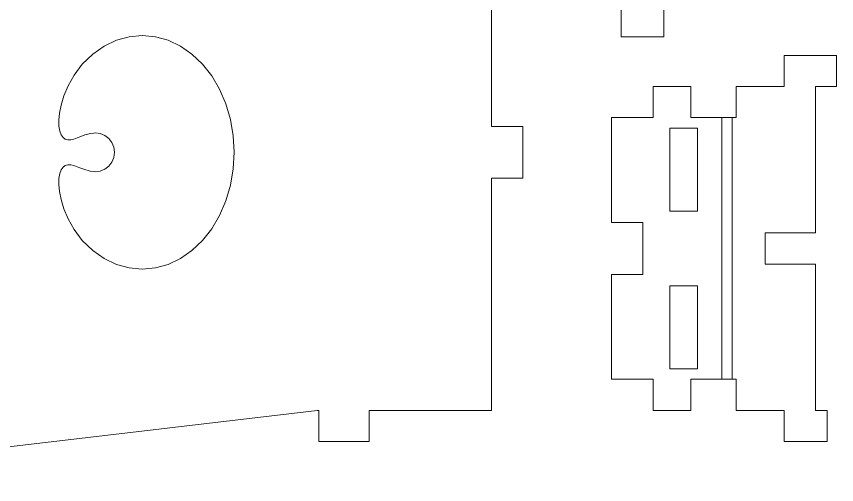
# Model space of a CAD drawing. Header units: millimetres. Extents: x -131 to 131, y -103 to 103.
# Drawn here: x 51.3 to 130.2, y -103 to -57.9 of the extents above; entities that cross this region are included whole.
import ezdxf

# ---------------------------------------------------------------- set-up
doc = ezdxf.new("R2010")
doc.units = ezdxf.units.MM
doc.header["$MEASUREMENT"] = 0
doc.layers.add('Camada 1', color=7, linetype='Continuous')

msp = doc.modelspace()

# ---------------------------------------------------------------- linework, layer by layer
at = {"layer": 'Camada 1', "color": 250, "lineweight": 20}
for points, knots in [([(110.6158, -25.6843), (110.6158, -25.6843), (108.576, -25.6843), (108.576, -25.6843), (108.576, -25.6843), (108.576, -25.6843), (108.576, -22.6843), (108.576, -22.6843), (108.576, -22.6843), (108.576, -22.6843), (113.6158, -22.6843), (113.6158, -22.6843), (113.6158, -22.6843), (113.6158, -22.6843), (113.6158, -25.6843), (113.6158, -25.6843), (113.6158, -25.6843), (113.6158, -25.6843), (118.2358, -25.6843), (118.2358, -25.6843), (118.2358, -25.6843), (118.2358, -25.6843), (118.2358, -28.6843), (118.2358, -28.6843), (118.2358, -28.6843), (118.2358, -28.6843), (118.6157, -28.6843), (118.6157, -28.6843), (118.6157, -28.6843), (118.6157, -28.6843), (118.6157, -53.8843), (118.6157, -53.8843), (118.6157, -53.8843), (118.6157, -53.8843), (118.2358, -53.8843), (118.2358, -53.8843), (118.2358, -53.8843), (118.2358, -53.8843), (118.2358, -56.8843), (118.2358, -56.8843), (118.2358, -56.8843), (118.2358, -56.8843), (113.6158, -56.8843), (113.6158, -56.8843), (113.6158, -56.8843), (113.6158, -56.8843), (113.6158, -59.8843), (113.6158, -59.8843), (113.6158, -59.8843), (113.6158, -59.8843), (109.4833, -59.8843), (109.4833, -59.8843), (109.4833, -59.8843), (109.4833, -59.8843), (109.4833, -56.8843), (109.4833, -56.8843), (109.4833, -56.8843), (109.4833, -56.8843), (110.6158, -56.8843), (110.6158, -56.8843), (110.6158, -56.8843), (110.6158, -56.8843), (110.6158, -42.7841), (110.6158, -42.7841), (110.6158, -42.7841), (110.6158, -42.7841), (115.4396, -42.7841), (115.4396, -42.7841), (115.4396, -42.7841), (115.4396, -42.7841), (115.4396, -39.7841), (115.4396, -39.7841), (115.4396, -39.7841), (115.4396, -39.7841), (110.6158, -39.7841), (110.6158, -39.7841), (110.6158, -39.7841), (110.6158, -39.7841), (110.6158, -25.6843), (110.6158, -25.6843)], [0, 0, 0, 0, 0.05, 0.05, 0.05, 0.05, 0.1, 0.1, 0.1, 0.1, 0.15, 0.15, 0.15, 0.15, 0.2, 0.2, 0.2, 0.2, 0.25, 0.25, 0.25, 0.25, 0.3, 0.3, 0.3, 0.3, 0.35, 0.35, 0.35, 0.35, 0.4, 0.4, 0.4, 0.4, 0.45, 0.45, 0.45, 0.45, 0.5, 0.5, 0.5, 0.5, 0.55, 0.55, 0.55, 0.55, 0.6, 0.6, 0.6, 0.6, 0.65, 0.65, 0.65, 0.65, 0.7, 0.7, 0.7, 0.7, 0.75, 0.75, 0.75, 0.75, 0.8, 0.8, 0.8, 0.8, 0.85, 0.85, 0.85, 0.85, 0.9, 0.9, 0.9, 0.9, 0.95, 0.95, 0.95, 0.95, 1, 1, 1, 1]), ([(97.0208, -95.8842), (97.0208, -95.8842), (85.2253, -95.8842), (85.2253, -95.8842), (85.2253, -95.8842), (85.2253, -95.8842), (85.2253, -98.8843), (85.2253, -98.8843), (85.2253, -98.8843), (85.2253, -98.8843), (80.4014, -98.8843), (80.4014, -98.8843), (80.4014, -98.8843), (80.4014, -98.8843), (80.4014, -95.8842), (80.4014, -95.8842), (80.4014, -95.8842), (80.4014, -95.8842), (80.225, -95.8842), (80.225, -95.8842), (80.225, -95.8842), (80.225, -95.8842), (19.7007, -103.022), (19.7007, -103.022), (19.7007, -103.022), (19.7007, -103.022), (16.7007, -103.022), (16.7007, -103.022), (16.7007, -103.022), (16.7007, -103.022), (16.7007, -98.0221), (16.7007, -98.0221), (16.7007, -98.0221), (16.7007, -98.0221), (19.7007, -98.0221), (19.7007, -98.0221), (19.7007, -98.0221), (19.7007, -98.0221), (19.7007, -44.0234), (19.7007, -44.0234), (19.7007, -44.0234), (19.7007, -44.0234), (16.7007, -44.0234), (16.7007, -44.0234), (16.7007, -44.0234), (16.7007, -44.0234), (16.7007, -39.0232), (16.7007, -39.0232), (16.7007, -39.0232), (16.7007, -39.0232), (19.7007, -39.0232), (19.7007, -39.0232), (19.7007, -39.0232), (19.7007, -39.0232), (80.225, -46.1609), (80.225, -46.1609), (80.225, -46.1609), (80.225, -46.1609), (80.4014, -46.1609), (80.4014, -46.1609), (80.4014, -46.1609), (80.4014, -46.1609), (80.4014, -43.1609), (80.4014, -43.1609), (80.4014, -43.1609), (80.4014, -43.1609), (85.2253, -43.1609), (85.2253, -43.1609), (85.2253, -43.1609), (85.2253, -43.1609), (85.2253, -46.1609), (85.2253, -46.1609), (85.2253, -46.1609), (85.2253, -46.1609), (97.0208, -46.1609), (97.0208, -46.1609), (97.0208, -46.1609), (97.0208, -46.1609), (97.0208, -68.5228), (97.0208, -68.5228), (97.0208, -68.5228), (97.0208, -68.5228), (100.0208, -68.5228), (100.0208, -68.5228), (100.0208, -68.5228), (100.0208, -68.5228), (100.0208, -73.5227), (100.0208, -73.5227), (100.0208, -73.5227), (100.0208, -73.5227), (97.0208, -73.5227), (97.0208, -73.5227), (97.0208, -73.5227), (97.0208, -73.5227), (97.0208, -95.8842), (97.0208, -95.8842)], [0, 0, 0, 0, 0.0416667, 0.0416667, 0.0416667, 0.0416667, 0.0833333, 0.0833333, 0.0833333, 0.0833333, 0.125, 0.125, 0.125, 0.125, 0.1666667, 0.1666667, 0.1666667, 0.1666667, 0.2083333, 0.2083333, 0.2083333, 0.2083333, 0.25, 0.25, 0.25, 0.25, 0.2916667, 0.2916667, 0.2916667, 0.2916667, 0.3333333, 0.3333333, 0.3333333, 0.3333333, 0.375, 0.375, 0.375, 0.375, 0.4166667, 0.4166667, 0.4166667, 0.4166667, 0.4583333, 0.4583333, 0.4583333, 0.4583333, 0.5, 0.5, 0.5, 0.5, 0.5416667, 0.5416667, 0.5416667, 0.5416667, 0.5833333, 0.5833333, 0.5833333, 0.5833333, 0.625, 0.625, 0.625, 0.625, 0.6666667, 0.6666667, 0.6666667, 0.6666667, 0.7083333, 0.7083333, 0.7083333, 0.7083333, 0.75, 0.75, 0.75, 0.75, 0.7916667, 0.7916667, 0.7916667, 0.7916667, 0.8333333, 0.8333333, 0.8333333, 0.8333333, 0.875, 0.875, 0.875, 0.875, 0.9166667, 0.9166667, 0.9166667, 0.9166667, 0.9583333, 0.9583333, 0.9583333, 0.9583333, 1, 1, 1, 1]), ([(60.1759, -69.7021), (60.1759, -69.7021), (60.473, -70.0888), (60.473, -70.0888), (60.473, -70.0888), (60.473, -70.0888), (60.6592, -70.5393), (60.6592, -70.5393), (60.6592, -70.5393), (60.6592, -70.5393), (60.7231, -71.0226), (60.7231, -71.0226), (60.7231, -71.0226), (60.7231, -71.0226), (60.6592, -71.5059), (60.6592, -71.5059), (60.6592, -71.5059), (60.6592, -71.5059), (60.473, -71.9564), (60.473, -71.9564), (60.473, -71.9564), (60.473, -71.9564), (60.1759, -72.343), (60.1759, -72.343), (60.1759, -72.343), (60.1759, -72.343), (59.7893, -72.6401), (59.7893, -72.6401), (59.7893, -72.6401), (59.7893, -72.6401), (59.3388, -72.8263), (59.3388, -72.8263), (59.3388, -72.8263), (59.3388, -72.8263), (58.8555, -72.8902), (58.8555, -72.8902), (58.8555, -72.8902), (58.8555, -72.8902), (58.3722, -72.8263), (58.3722, -72.8263), (58.3722, -72.8263), (58.3722, -72.8263), (58.2607, -72.8108), (58.2607, -72.8108), (58.2607, -72.8108), (58.2607, -72.8108), (57.8434, -72.6919), (57.8434, -72.6919), (57.8434, -72.6919), (57.8434, -72.6919), (57.4641, -72.5487), (57.4641, -72.5487), (57.4641, -72.5487), (57.4641, -72.5487), (57.1159, -72.4072), (57.1159, -72.4072), (57.1159, -72.4072), (57.1159, -72.4072), (56.7946, -72.2908), (56.7946, -72.2908), (56.7946, -72.2908), (56.7946, -72.2908), (56.4975, -72.2199), (56.4975, -72.2199), (56.4975, -72.2199), (56.4975, -72.2199), (56.2248, -72.2121), (56.2248, -72.2121), (56.2248, -72.2121), (56.2248, -72.2121), (55.9779, -72.2816), (55.9779, -72.2816), (55.9779, -72.2816), (55.9779, -72.2816), (55.7609, -72.4404), (55.7609, -72.4404), (55.7609, -72.4404), (55.7609, -72.4404), (55.58, -72.6979), (55.58, -72.6979), (55.58, -72.6979), (55.58, -72.6979), (55.4431, -73.0599), (55.4431, -73.0599), (55.4431, -73.0599), (55.4431, -73.0599), (55.3605, -73.5294), (55.3605, -73.5294), (55.3605, -73.5294), (55.3605, -73.5294), (55.3446, -74.1076), (55.3446, -74.1076), (55.3446, -74.1076), (55.3446, -74.1076), (55.4103, -74.792), (55.4103, -74.792), (55.4103, -74.792), (55.4103, -74.792), (55.5732, -75.5769), (55.5732, -75.5769), (55.5732, -75.5769), (55.5732, -75.5769), (55.853, -76.4546), (55.853, -76.4546), (55.853, -76.4546), (55.853, -76.4546), (56.27, -77.4142), (56.27, -77.4142), (56.27, -77.4142), (56.27, -77.4142), (56.8468, -78.4422), (56.8468, -78.4422), (56.8468, -78.4422), (56.8468, -78.4422), (57.6091, -79.5221), (57.6091, -79.5221), (57.6091, -79.5221), (57.6091, -79.5221), (58.6181, -80.4837), (58.6181, -80.4837), (58.6181, -80.4837), (58.6181, -80.4837), (59.7244, -81.2524), (59.7244, -81.2524), (59.7244, -81.2524), (59.7244, -81.2524), (60.9055, -81.8133), (60.9055, -81.8133), (60.9055, -81.8133), (60.9055, -81.8133), (62.137, -82.1545), (62.137, -82.1545), (62.137, -82.1545), (62.137, -82.1545), (63.3943, -82.2688), (63.3943, -82.2688), (63.3943, -82.2688), (63.3943, -82.2688), (64.6516, -82.1545), (64.6516, -82.1545), (64.6516, -82.1545), (64.6516, -82.1545), (65.8835, -81.8133), (65.8835, -81.8133), (65.8835, -81.8133), (65.8835, -81.8133), (67.0646, -81.2524), (67.0646, -81.2524), (67.0646, -81.2524), (67.0646, -81.2524), (68.1709, -80.4837), (68.1709, -80.4837), (68.1709, -80.4837), (68.1709, -80.4837), (69.1799, -79.5221), (69.1799, -79.5221), (69.1799, -79.5221), (69.1799, -79.5221), (70.0714, -78.3875), (70.0714, -78.3875), (70.0714, -78.3875), (70.0714, -78.3875), (70.8267, -77.1027), (70.8267, -77.1027), (70.8267, -77.1027), (70.8267, -77.1027), (71.4306, -75.6944), (71.4306, -75.6944), (71.4306, -75.6944), (71.4306, -75.6944), (71.8712, -74.1912), (71.8712, -74.1912), (71.8712, -74.1912), (71.8712, -74.1912), (72.139, -72.6231), (72.139, -72.6231), (72.139, -72.6231), (72.139, -72.6231), (72.2289, -71.0226), (72.2289, -71.0226), (72.2289, -71.0226), (72.2289, -71.0226), (72.139, -69.422), (72.139, -69.422), (72.139, -69.422), (72.139, -69.422), (71.8712, -67.8543), (71.8712, -67.8543), (71.8712, -67.8543), (71.8712, -67.8543), (71.4306, -66.3507), (71.4306, -66.3507), (71.4306, -66.3507), (71.4306, -66.3507), (70.8267, -64.9425), (70.8267, -64.9425), (70.8267, -64.9425), (70.8267, -64.9425), (70.0714, -63.658), (70.0714, -63.658), (70.0714, -63.658), (70.0714, -63.658), (69.1799, -62.5235), (69.1799, -62.5235), (69.1799, -62.5235), (69.1799, -62.5235), (68.1709, -61.5618), (68.1709, -61.5618), (68.1709, -61.5618), (68.1709, -61.5618), (67.0646, -60.7927), (67.0646, -60.7927), (67.0646, -60.7927), (67.0646, -60.7927), (65.8835, -60.2322), (65.8835, -60.2322), (65.8835, -60.2322), (65.8835, -60.2322), (64.6516, -59.891), (64.6516, -59.891), (64.6516, -59.891), (64.6516, -59.891), (63.3943, -59.7764), (63.3943, -59.7764), (63.3943, -59.7764), (63.3943, -59.7764), (62.137, -59.891), (62.137, -59.891), (62.137, -59.891), (62.137, -59.891), (60.9055, -60.2322), (60.9055, -60.2322), (60.9055, -60.2322), (60.9055, -60.2322), (59.7244, -60.7927), (59.7244, -60.7927), (59.7244, -60.7927), (59.7244, -60.7927), (58.6181, -61.5618), (58.6181, -61.5618), (58.6181, -61.5618), (58.6181, -61.5618), (57.6091, -62.5235), (57.6091, -62.5235), (57.6091, -62.5235), (57.6091, -62.5235), (56.8468, -63.603), (56.8468, -63.603), (56.8468, -63.603), (56.8468, -63.603), (56.27, -64.631), (56.27, -64.631), (56.27, -64.631), (56.27, -64.631), (55.853, -65.5909), (55.853, -65.5909), (55.853, -65.5909), (55.853, -65.5909), (55.5732, -66.4686), (55.5732, -66.4686), (55.5732, -66.4686), (55.5732, -66.4686), (55.4103, -67.2535), (55.4103, -67.2535), (55.4103, -67.2535), (55.4103, -67.2535), (55.3446, -67.9375), (55.3446, -67.9375), (55.3446, -67.9375), (55.3446, -67.9375), (55.3605, -68.5157), (55.3605, -68.5157), (55.3605, -68.5157), (55.3605, -68.5157), (55.4431, -68.9856), (55.4431, -68.9856), (55.4431, -68.9856), (55.4431, -68.9856), (55.58, -69.3476), (55.58, -69.3476), (55.58, -69.3476), (55.58, -69.3476), (55.7609, -69.6048), (55.7609, -69.6048), (55.7609, -69.6048), (55.7609, -69.6048), (55.9779, -69.7639), (55.9779, -69.7639), (55.9779, -69.7639), (55.9779, -69.7639), (56.2248, -69.8334), (56.2248, -69.8334), (56.2248, -69.8334), (56.2248, -69.8334), (56.4975, -69.8252), (56.4975, -69.8252), (56.4975, -69.8252), (56.4975, -69.8252), (56.7946, -69.7543), (56.7946, -69.7543), (56.7946, -69.7543), (56.7946, -69.7543), (57.1159, -69.6383), (57.1159, -69.6383), (57.1159, -69.6383), (57.1159, -69.6383), (57.4641, -69.4968), (57.4641, -69.4968), (57.4641, -69.4968), (57.4641, -69.4968), (57.8434, -69.3536), (57.8434, -69.3536), (57.8434, -69.3536), (57.8434, -69.3536), (58.2607, -69.2343), (58.2607, -69.2343), (58.2607, -69.2343), (58.2607, -69.2343), (58.3722, -69.2188), (58.3722, -69.2188), (58.3722, -69.2188), (58.3722, -69.2188), (58.7243, -69.1684), (58.7243, -69.1684), (58.7243, -69.1684), (58.7243, -69.1684), (58.8555, -69.1553), (58.8555, -69.1553), (58.8555, -69.1553), (58.8555, -69.1553), (59.3388, -69.2188), (59.3388, -69.2188), (59.3388, -69.2188), (59.3388, -69.2188), (59.7893, -69.4054), (59.7893, -69.4054), (59.7893, -69.4054), (59.7893, -69.4054), (60.1759, -69.7021), (60.1759, -69.7021)], [0, 0, 0, 0, 0.0117647, 0.0117647, 0.0117647, 0.0117647, 0.0235294, 0.0235294, 0.0235294, 0.0235294, 0.0352941, 0.0352941, 0.0352941, 0.0352941, 0.0470588, 0.0470588, 0.0470588, 0.0470588, 0.0588235, 0.0588235, 0.0588235, 0.0588235, 0.0705882, 0.0705882, 0.0705882, 0.0705882, 0.0823529, 0.0823529, 0.0823529, 0.0823529, 0.0941176, 0.0941176, 0.0941176, 0.0941176, 0.1058824, 0.1058824, 0.1058824, 0.1058824, 0.1176471, 0.1176471, 0.1176471, 0.1176471, 0.1294118, 0.1294118, 0.1294118, 0.1294118, 0.1411765, 0.1411765, 0.1411765, 0.1411765, 0.1529412, 0.1529412, 0.1529412, 0.1529412, 0.1647059, 0.1647059, 0.1647059, 0.1647059, 0.1764706, 0.1764706, 0.1764706, 0.1764706, 0.1882353, 0.1882353, 0.1882353, 0.1882353, 0.2, 0.2, 0.2, 0.2, 0.2117647, 0.2117647, 0.2117647, 0.2117647, 0.2235294, 0.2235294, 0.2235294, 0.2235294, 0.2352941, 0.2352941, 0.2352941, 0.2352941, 0.2470588, 0.2470588, 0.2470588, 0.2470588, 0.2588235, 0.2588235, 0.2588235, 0.2588235, 0.2705882, 0.2705882, 0.2705882, 0.2705882, 0.2823529, 0.2823529, 0.2823529, 0.2823529, 0.2941176, 0.2941176, 0.2941176, 0.2941176, 0.3058824, 0.3058824, 0.3058824, 0.3058824, 0.3176471, 0.3176471, 0.3176471, 0.3176471, 0.3294118, 0.3294118, 0.3294118, 0.3294118, 0.3411765, 0.3411765, 0.3411765, 0.3411765, 0.3529412, 0.3529412, 0.3529412, 0.3529412, 0.3647059, 0.3647059, 0.3647059, 0.3647059, 0.3764706, 0.3764706, 0.3764706, 0.3764706, 0.3882353, 0.3882353, 0.3882353, 0.3882353, 0.4, 0.4, 0.4, 0.4, 0.4117647, 0.4117647, 0.4117647, 0.4117647, 0.4235294, 0.4235294, 0.4235294, 0.4235294, 0.4352941, 0.4352941, 0.4352941, 0.4352941, 0.4470588, 0.4470588, 0.4470588, 0.4470588, 0.4588235, 0.4588235, 0.4588235, 0.4588235, 0.4705882, 0.4705882, 0.4705882, 0.4705882, 0.4823529, 0.4823529, 0.4823529, 0.4823529, 0.4941176, 0.4941176, 0.4941176, 0.4941176, 0.5058824, 0.5058824, 0.5058824, 0.5058824, 0.5176471, 0.5176471, 0.5176471, 0.5176471, 0.5294118, 0.5294118, 0.5294118, 0.5294118, 0.5411765, 0.5411765, 0.5411765, 0.5411765, 0.5529412, 0.5529412, 0.5529412, 0.5529412, 0.5647059, 0.5647059, 0.5647059, 0.5647059, 0.5764706, 0.5764706, 0.5764706, 0.5764706, 0.5882353, 0.5882353, 0.5882353, 0.5882353, 0.6, 0.6, 0.6, 0.6, 0.6117647, 0.6117647, 0.6117647, 0.6117647, 0.6235294, 0.6235294, 0.6235294, 0.6235294, 0.6352941, 0.6352941, 0.6352941, 0.6352941, 0.6470588, 0.6470588, 0.6470588, 0.6470588, 0.6588235, 0.6588235, 0.6588235, 0.6588235, 0.6705882, 0.6705882, 0.6705882, 0.6705882, 0.6823529, 0.6823529, 0.6823529, 0.6823529, 0.6941176, 0.6941176, 0.6941176, 0.6941176, 0.7058824, 0.7058824, 0.7058824, 0.7058824, 0.7176471, 0.7176471, 0.7176471, 0.7176471, 0.7294118, 0.7294118, 0.7294118, 0.7294118, 0.7411765, 0.7411765, 0.7411765, 0.7411765, 0.7529412, 0.7529412, 0.7529412, 0.7529412, 0.7647059, 0.7647059, 0.7647059, 0.7647059, 0.7764706, 0.7764706, 0.7764706, 0.7764706, 0.7882353, 0.7882353, 0.7882353, 0.7882353, 0.8, 0.8, 0.8, 0.8, 0.8117647, 0.8117647, 0.8117647, 0.8117647, 0.8235294, 0.8235294, 0.8235294, 0.8235294, 0.8352941, 0.8352941, 0.8352941, 0.8352941, 0.8470588, 0.8470588, 0.8470588, 0.8470588, 0.8588235, 0.8588235, 0.8588235, 0.8588235, 0.8705882, 0.8705882, 0.8705882, 0.8705882, 0.8823529, 0.8823529, 0.8823529, 0.8823529, 0.8941176, 0.8941176, 0.8941176, 0.8941176, 0.9058824, 0.9058824, 0.9058824, 0.9058824, 0.9176471, 0.9176471, 0.9176471, 0.9176471, 0.9294118, 0.9294118, 0.9294118, 0.9294118, 0.9411765, 0.9411765, 0.9411765, 0.9411765, 0.9529412, 0.9529412, 0.9529412, 0.9529412, 0.9647059, 0.9647059, 0.9647059, 0.9647059, 0.9764706, 0.9764706, 0.9764706, 0.9764706, 0.9882353, 0.9882353, 0.9882353, 0.9882353, 1, 1, 1, 1]), ([(123.3711, -78.7844), (123.3711, -78.7844), (123.3711, -81.7844), (123.3711, -81.7844), (123.3711, -81.7844), (123.3711, -81.7844), (128.195, -81.7844), (128.195, -81.7844), (128.195, -81.7844), (128.195, -81.7844), (128.195, -95.8842), (128.195, -95.8842), (128.195, -95.8842), (128.195, -95.8842), (129.3274, -95.8842), (129.3274, -95.8842), (129.3274, -95.8842), (129.3274, -95.8842), (129.3274, -98.8843), (129.3274, -98.8843), (129.3274, -98.8843), (129.3274, -98.8843), (125.195, -98.8843), (125.195, -98.8843), (125.195, -98.8843), (125.195, -98.8843), (125.195, -95.8842), (125.195, -95.8842), (125.195, -95.8842), (125.195, -95.8842), (120.575, -95.8842), (120.575, -95.8842), (120.575, -95.8842), (120.575, -95.8842), (120.575, -92.8842), (120.575, -92.8842), (120.575, -92.8842), (120.575, -92.8842), (120.1951, -92.8842), (120.1951, -92.8842), (120.1951, -92.8842), (120.1951, -92.8842), (120.1951, -67.6842), (120.1951, -67.6842), (120.1951, -67.6842), (120.1951, -67.6842), (120.575, -67.6842), (120.575, -67.6842), (120.575, -67.6842), (120.575, -67.6842), (120.575, -64.6842), (120.575, -64.6842), (120.575, -64.6842), (120.575, -64.6842), (125.195, -64.6842), (125.195, -64.6842), (125.195, -64.6842), (125.195, -64.6842), (125.195, -61.6842), (125.195, -61.6842), (125.195, -61.6842), (125.195, -61.6842), (130.2351, -61.6842), (130.2351, -61.6842), (130.2351, -61.6842), (130.2351, -61.6842), (130.2351, -64.6842), (130.2351, -64.6842), (130.2351, -64.6842), (130.2351, -64.6842), (128.195, -64.6842), (128.195, -64.6842), (128.195, -64.6842), (128.195, -64.6842), (128.195, -78.7844), (128.195, -78.7844), (128.195, -78.7844), (128.195, -78.7844), (123.3711, -78.7844), (123.3711, -78.7844)], [0, 0, 0, 0, 0.05, 0.05, 0.05, 0.05, 0.1, 0.1, 0.1, 0.1, 0.15, 0.15, 0.15, 0.15, 0.2, 0.2, 0.2, 0.2, 0.25, 0.25, 0.25, 0.25, 0.3, 0.3, 0.3, 0.3, 0.35, 0.35, 0.35, 0.35, 0.4, 0.4, 0.4, 0.4, 0.45, 0.45, 0.45, 0.45, 0.5, 0.5, 0.5, 0.5, 0.55, 0.55, 0.55, 0.55, 0.6, 0.6, 0.6, 0.6, 0.65, 0.65, 0.65, 0.65, 0.7, 0.7, 0.7, 0.7, 0.75, 0.75, 0.75, 0.75, 0.8, 0.8, 0.8, 0.8, 0.85, 0.85, 0.85, 0.85, 0.9, 0.9, 0.9, 0.9, 0.95, 0.95, 0.95, 0.95, 1, 1, 1, 1]), ([(116.1949, -95.8842), (116.1949, -95.8842), (112.5758, -95.8842), (112.5758, -95.8842), (112.5758, -95.8842), (112.5758, -95.8842), (112.5758, -92.8842), (112.5758, -92.8842), (112.5758, -92.8842), (112.5758, -92.8842), (108.576, -92.8842), (108.576, -92.8842), (108.576, -92.8842), (108.576, -92.8842), (108.576, -82.7842), (108.576, -82.7842), (108.576, -82.7842), (108.576, -82.7842), (111.576, -82.7842), (111.576, -82.7842), (111.576, -82.7842), (111.576, -82.7842), (111.576, -77.7843), (111.576, -77.7843), (111.576, -77.7843), (111.576, -77.7843), (108.576, -77.7843), (108.576, -77.7843), (108.576, -77.7843), (108.576, -77.7843), (108.576, -67.6842), (108.576, -67.6842), (108.576, -67.6842), (108.576, -67.6842), (112.5758, -67.6842), (112.5758, -67.6842), (112.5758, -67.6842), (112.5758, -67.6842), (112.5758, -64.6842), (112.5758, -64.6842), (112.5758, -64.6842), (112.5758, -64.6842), (116.1949, -64.6842), (116.1949, -64.6842), (116.1949, -64.6842), (116.1949, -64.6842), (116.1949, -67.6842), (116.1949, -67.6842), (116.1949, -67.6842), (116.1949, -67.6842), (119.195, -67.6842), (119.195, -67.6842), (119.195, -67.6842), (119.195, -67.6842), (119.195, -92.8842), (119.195, -92.8842), (119.195, -92.8842), (119.195, -92.8842), (116.1949, -92.8842), (116.1949, -92.8842), (116.1949, -92.8842), (116.1949, -92.8842), (116.1949, -95.8842), (116.1949, -95.8842)], [0, 0, 0, 0, 0.0625, 0.0625, 0.0625, 0.0625, 0.125, 0.125, 0.125, 0.125, 0.1875, 0.1875, 0.1875, 0.1875, 0.25, 0.25, 0.25, 0.25, 0.3125, 0.3125, 0.3125, 0.3125, 0.375, 0.375, 0.375, 0.375, 0.4375, 0.4375, 0.4375, 0.4375, 0.5, 0.5, 0.5, 0.5, 0.5625, 0.5625, 0.5625, 0.5625, 0.625, 0.625, 0.625, 0.625, 0.6875, 0.6875, 0.6875, 0.6875, 0.75, 0.75, 0.75, 0.75, 0.8125, 0.8125, 0.8125, 0.8125, 0.875, 0.875, 0.875, 0.875, 0.9375, 0.9375, 0.9375, 0.9375, 1, 1, 1, 1]), ([(116.8292, -76.6843), (116.8292, -76.6843), (116.8292, -68.6844), (116.8292, -68.6844), (116.8292, -68.6844), (116.8292, -68.6844), (114.195, -68.6844), (114.195, -68.6844), (114.195, -68.6844), (114.195, -68.6844), (114.195, -76.6843), (114.195, -76.6843), (114.195, -76.6843), (114.195, -76.6843), (116.8292, -76.6843), (116.8292, -76.6843)], [0, 0, 0, 0, 0.25, 0.25, 0.25, 0.25, 0.5, 0.5, 0.5, 0.5, 0.75, 0.75, 0.75, 0.75, 1, 1, 1, 1]), ([(114.195, -83.8842), (114.195, -83.8842), (114.195, -91.8841), (114.195, -91.8841), (114.195, -91.8841), (114.195, -91.8841), (116.8292, -91.8841), (116.8292, -91.8841), (116.8292, -91.8841), (116.8292, -91.8841), (116.8292, -83.8842), (116.8292, -83.8842), (116.8292, -83.8842), (116.8292, -83.8842), (114.195, -83.8842), (114.195, -83.8842)], [0, 0, 0, 0, 0.25, 0.25, 0.25, 0.25, 0.5, 0.5, 0.5, 0.5, 0.75, 0.75, 0.75, 0.75, 1, 1, 1, 1])]:
    msp.add_open_spline(points, degree=3, knots=knots, dxfattribs=at)
at = {"layer": 'Camada 1', "color": 72, "lineweight": 20}
for points in [[(119.195, -67.6842), (119.195, -67.6842), (120.1951, -67.6842), (120.1951, -67.6842), (120.1951, -67.6842), (120.1951, -67.6842), (120.1951, -92.8842), (120.1951, -92.8842), (120.1951, -92.8842), (120.1951, -92.8842), (119.195, -92.8842), (119.195, -92.8842), (119.195, -92.8842), (119.195, -92.8842), (119.195, -67.6842), (119.195, -67.6842)], [(116.8292, -76.6843), (116.8292, -76.6843), (114.195, -76.6843), (114.195, -76.6843), (114.195, -76.6843), (114.195, -76.6843), (114.195, -68.6844), (114.195, -68.6844), (114.195, -68.6844), (114.195, -68.6844), (116.8292, -68.6844), (116.8292, -68.6844), (116.8292, -68.6844), (116.8292, -68.6844), (116.8292, -76.6843), (116.8292, -76.6843)], [(116.8292, -83.8842), (116.8292, -83.8842), (116.8292, -91.8841), (116.8292, -91.8841), (116.8292, -91.8841), (116.8292, -91.8841), (114.195, -91.8841), (114.195, -91.8841), (114.195, -91.8841), (114.195, -91.8841), (114.195, -83.8842), (114.195, -83.8842), (114.195, -83.8842), (114.195, -83.8842), (116.8292, -83.8842), (116.8292, -83.8842)]]:
    msp.add_open_spline(points, degree=3, knots=[0, 0, 0, 0, 0.25, 0.25, 0.25, 0.25, 0.5, 0.5, 0.5, 0.5, 0.75, 0.75, 0.75, 0.75, 1, 1, 1, 1], dxfattribs=at)

doc.saveas('drawing.dxf')
